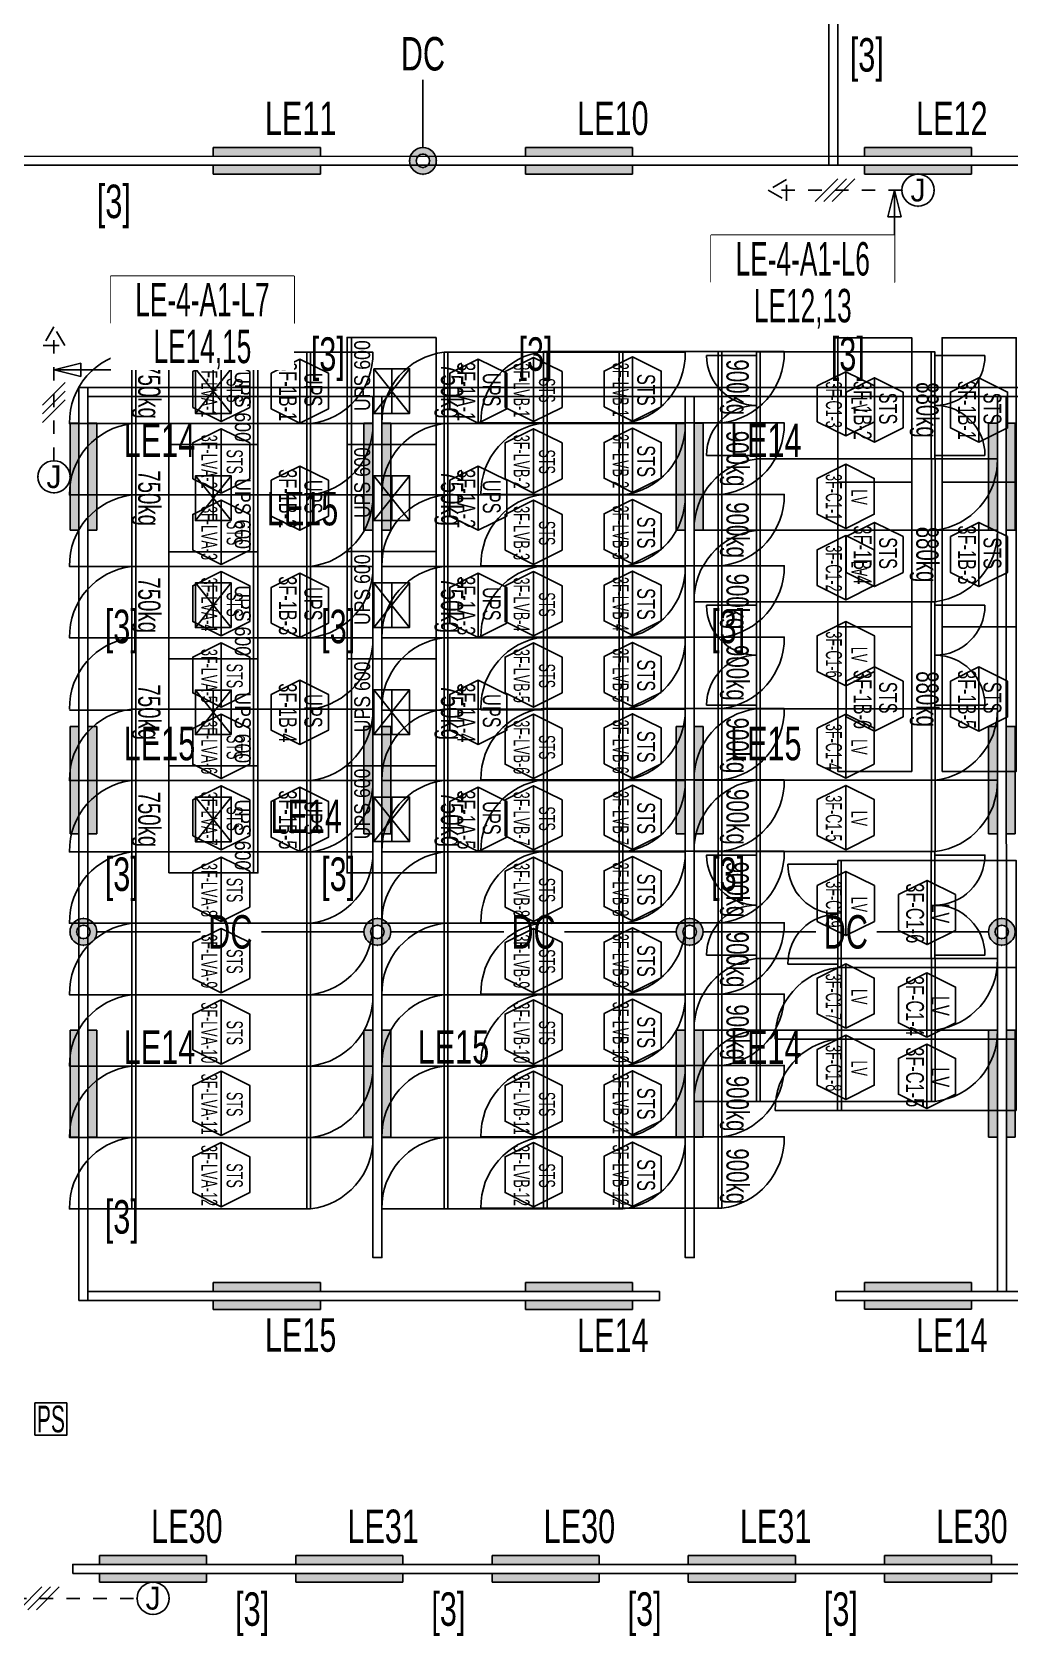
# Model space of a CAD drawing. Header units: millimetres. Extents: x 86947 to 500447, y -530175 to 1059536.
# Drawn here: x 115873 to 126834, y 465074 to 483048 of the extents above; entities that cross this region are included whole.
import ezdxf
from ezdxf.enums import TextEntityAlignment as Align

# ---------------------------------------------------------------- set-up
doc = ezdxf.new("R2010")
doc.units = ezdxf.units.MM
doc.header["$LTSCALE"] = 150
doc.set_wipeout_variables(frame=1)
doc.linetypes.add('D1', pattern=[3, 1, -1, 1])
for name, color, linetype in [('------01 Distribution Panel', 3, 'Continuous'), ('------03 Lighting Fixture', 3, 'Continuous'), ('------04 Lighting Switch', 2, 'Continuous'), ('------04 Number of Strands (가닥수)', 1, 'Continuous'), ('-----20 General Symbol', 3, 'Continuous'), ('-----23 Concealed or Exposed Wire', 4, 'D1'), ('-----25 Emergency Lighting Embeded Wire in Ceiling or Wall', 1, 'Continuous'), ('-----28 Race Way', 1, 'Continuous'), ('-----29 Indicator', 1, 'Continuous'), ('-----33 Equipment', 5, 'Continuous'), ('-----36 Dimension', 1, 'Continuous')]:
    doc.layers.add(name, color=color, linetype=linetype)
doc.styles.add('ELEC', font='Dotum.ttf')

# ---------------------------------------------------------------- blocks, each defined once
blk = doc.blocks.new('D01')
at = {"linetype": 'Continuous'}
blk.add_circle((0, 0), 150, dxfattribs=at)
for p in [(-150, 0), (0, 150), (150, 0), (0, -150)]:
    blk.add_point(p)
blk = doc.blocks.new('E01')
h = blk.add_hatch(color=256)
edge = h.paths.add_edge_path(flags=17)
edge.add_arc((0, 0), 75, 0, 360)
edge = h.paths.add_edge_path()
edge.add_arc((0, 0), 150, 0, 360)
blk.add_blockref('D01', (0, 0))
at = {"xscale": 0.5, "yscale": 0.5, "zscale": 0.5}
blk.add_blockref('D01', (0, 0), dxfattribs=at)
blk = doc.blocks.new('*U16')
blk.add_lwpolyline([(150, 0), (-150, 0), (-150, -300), (150, -300)], close=True)
at = {"style": 'ELEC', "width": 0.6}
blk.add_text('PS', height=250, dxfattribs=at).set_placement((0, -150), align=Align.MIDDLE)
blk = doc.blocks.new('E17')
h = blk.add_hatch(color=256)
h.paths.add_polyline_path([(600, 100), (-600, 100), (-600, 0), (600, 0)])
h.paths.add_polyline_path([(600, -100), (-600, -100), (-600, -200), (600, -200)])
for p, q in [((-600, 100), (600, 100)), ((-600, 100), (-600, 0)), ((600, 100), (600, 0)), ((600, 100), (600, 0)), ((-600, -100), (-600, -200)), ((600, -100), (600, -200)), ((-600, -200), (600, -200))]:
    blk.add_line(p, q)
blk = doc.blocks.new('1234')
at = {"layer": '-----33 Equipment'}
for p, q in [((369334, 656860), (369334, 657660)), ((371254, 656860), (371254, 657660)), ((372835, 656860), (372835, 657660)), ((374755, 656860), (374755, 657660)), ((375734, 657624), (376294, 657624)), ((376334, 657664), (376334, 656464)), ((378252, 657664), (378252, 656464)), ((378854, 657624), (378294, 657624)), ((369334, 656060), (369334, 656860)), ((371254, 656060), (371254, 656860)), ((372835, 656060), (372835, 656860)), ((374755, 656060), (374755, 656860)), ((375734, 656504), (376294, 656504)), ((376335, 655664), (376335, 656464)), ((378255, 655664), (378255, 656464)), ((378854, 656504), (378294, 656504)), ((378995, 656464), (378295, 656464)), ((369334, 655260), (369334, 656060)), ((371254, 655260), (371254, 656060)), ((372835, 655260), (372835, 656060)), ((374755, 655260), (374755, 656060)), ((375593, 655664), (376293, 655664)), ((376335, 654864), (376335, 655664)), ((378255, 654864), (378255, 655664)), ((378995, 655664), (378295, 655664)), ((369334, 654460), (369334, 655260)), ((371254, 654460), (371254, 655260)), ((372835, 654460), (372835, 655260)), ((374755, 654460), (374755, 655260)), ((375593, 654864), (376293, 654864)), ((375734, 654824), (376294, 654824)), ((376334, 654864), (376334, 653664)), ((378252, 654864), (378252, 653664)), ((378854, 654824), (378294, 654824)), ((369334, 653660), (369334, 654460)), ((371254, 653660), (371254, 654460)), ((372835, 653660), (372835, 654460)), ((374755, 653660), (374755, 654460)), ((369334, 652860), (369334, 653660)), ((371254, 652860), (371254, 653660)), ((372835, 652860), (372835, 653660)), ((374755, 652860), (374755, 653660)), ((375734, 653704), (376294, 653704)), ((376335, 652864), (376335, 653664)), ((378255, 652864), (378255, 653664)), ((378854, 653704), (378294, 653704)), ((378995, 653664), (378295, 653664)), ((369334, 652060), (369334, 652860)), ((371254, 652060), (371254, 652860)), ((372835, 652060), (372835, 652860)), ((374755, 652060), (374755, 652860)), ((375593, 652864), (376293, 652864)), ((376335, 652064), (376335, 652864)), ((378255, 652064), (378255, 652864)), ((378995, 652864), (378295, 652864)), ((369334, 651260), (369334, 652060)), ((371254, 651260), (371254, 652060)), ((372835, 651260), (372835, 652060)), ((374755, 651260), (374755, 652060)), ((375593, 652064), (376293, 652064)), ((376334, 652064), (376334, 650864)), ((378252, 652064), (378252, 650864)), ((369334, 650460), (369334, 651260)), ((371254, 650460), (371254, 651260)), ((372835, 650460), (372835, 651260)), ((374755, 650460), (374755, 651260)), ((376335, 650064), (376335, 650864)), ((378255, 650064), (378255, 650864)), ((369334, 649660), (369334, 650460)), ((371254, 649660), (371254, 650460)), ((372835, 649660), (372835, 650460)), ((374755, 649660), (374755, 650460)), ((376335, 649264), (376335, 650064)), ((378255, 649264), (378255, 650064)), ((369334, 648860), (369334, 649660)), ((371254, 648860), (371254, 649660)), ((372835, 648860), (372835, 649660)), ((374755, 648860), (374755, 649660)), ((369334, 648060), (369334, 648860)), ((371254, 648060), (371254, 648860)), ((372835, 648060), (372835, 648860)), ((374755, 648060), (374755, 648860))]:
    blk.add_line(p, q, dxfattribs=at)
at = {"layer": '-----33 Equipment', "elevation": 0}
for points in [[(369292, 657660, 0.385743), (368592, 656860), (369292, 656860)], [(371294, 656860, 0.385743), (371994, 657660), (371294, 657660)], [(372793, 657660, 0.385743), (372093, 656860), (372793, 656860)], [(374795, 656860, 0.385743), (375495, 657660), (374795, 657660)], [(369292, 656860, 0.385743), (368592, 656060), (369292, 656060)], [(371294, 656060, 0.385743), (371994, 656860), (371294, 656860)], [(372793, 656860, 0.385743), (372093, 656060), (372793, 656060)], [(374795, 656060, 0.385743), (375495, 656860), (374795, 656860)], [(369292, 656060, 0.385743), (368592, 655260), (369292, 655260)], [(371294, 655260, 0.385743), (371994, 656060), (371294, 656060)], [(372793, 656060, 0.385743), (372093, 655260), (372793, 655260)], [(374795, 655260, 0.385743), (375495, 656060), (374795, 656060)], [(369292, 655260, 0.385743), (368592, 654460), (369292, 654460)], [(371294, 654460, 0.385743), (371994, 655260), (371294, 655260)], [(372793, 655260, 0.385743), (372093, 654460), (372793, 654460)], [(374795, 654460, 0.385743), (375495, 655260), (374795, 655260)], [(369292, 654460, 0.385743), (368592, 653660)], [(371294, 653660, 0.385743), (371994, 654460), (371294, 654460)], [(372793, 654460, 0.385743), (372093, 653660)], [(374795, 653660, 0.385743), (375495, 654460), (374795, 654460)], [(369292, 653660, 0.385743), (368592, 652860), (369292, 652860)], [(371294, 652860, 0.385743), (371994, 653660), (371294, 653660)], [(372793, 653660, 0.385743), (372093, 652860), (372793, 652860)], [(374795, 652860, 0.385743), (375495, 653660), (374795, 653660)], [(369292, 652860, 0.385743), (368592, 652060), (369292, 652060)], [(371294, 652060, 0.385743), (371994, 652860), (371294, 652860)], [(372793, 652860, 0.385743), (372093, 652060), (372793, 652060)], [(374795, 652060, 0.385743), (375495, 652860), (374795, 652860)], [(369292, 652060, 0.385743), (368592, 651260), (369292, 651260)], [(371294, 651260, 0.385743), (371994, 652060), (371294, 652060)], [(372793, 652060, 0.385743), (372093, 651260), (372793, 651260)], [(374795, 651260, 0.385743), (375495, 652060), (374795, 652060)], [(376294, 652024), (375734, 652024), (375734, 652024, 0.414214), (376294, 651464, 0.414214), (375734, 650904), (376294, 650904)], [(378294, 652024), (378854, 652024, -0.414214), (378294, 651464, -0.414214), (378854, 650904), (378294, 650904)], [(369292, 651260, 0.385743), (368592, 650460), (369292, 650460)], [(371294, 650460, 0.385743), (371994, 651260), (371294, 651260)], [(372793, 651260, 0.385743), (372093, 650460), (372793, 650460)], [(374795, 650460, 0.385743), (375495, 651260), (374795, 651260)], [(376293, 650864, 0.385743), (375593, 650064), (376293, 650064)], [(378295, 650064, 0.385743), (378995, 650864), (378295, 650864)], [(369292, 650460, 0.385743), (368592, 649660), (369292, 649660)], [(371294, 649660, 0.385743), (371994, 650460), (371294, 650460)], [(372793, 650460, 0.385743), (372093, 649660), (372793, 649660)], [(374795, 649660, 0.385743), (375495, 650460), (374795, 650460)], [(376293, 650064, 0.385743), (375593, 649264), (376293, 649264)], [(378295, 649264, 0.385743), (378995, 650064), (378295, 650064)], [(369292, 649660, 0.385743), (368592, 648860), (369292, 648860)], [(371294, 648860, 0.385743), (371994, 649660), (371294, 649660)], [(372793, 649660, 0.385743), (372093, 648860), (372793, 648860)], [(374795, 648860, 0.385743), (375495, 649660), (374795, 649660)], [(369292, 648860, 0.385743), (368592, 648060), (369292, 648060)], [(371294, 648060, 0.385743), (371994, 648860), (371294, 648860)], [(372793, 648860, 0.385743), (372093, 648060), (372793, 648060)], [(374795, 648060, 0.385743), (375495, 648860), (374795, 648860)]]:
    blk.add_lwpolyline(points, format="xyb", dxfattribs=at)
for points in [[(371294, 656860), (371294, 657660), (369292, 657660), (369292, 656860)], [(374795, 656860), (374795, 657660), (372793, 657660), (372793, 656860)], [(376294, 657664), (376294, 656464), (378294, 656464), (378294, 657664)], [(371294, 656060), (371294, 656860), (369292, 656860), (369292, 656060)], [(374795, 656060), (374795, 656860), (372793, 656860), (372793, 656060)], [(378295, 655664), (378295, 656464), (376293, 656464), (376293, 655664)], [(371294, 655260), (371294, 656060), (369292, 656060), (369292, 655260)], [(374795, 655260), (374795, 656060), (372793, 656060), (372793, 655260)], [(378295, 654864), (378295, 655664), (376293, 655664), (376293, 654864)], [(371294, 654460), (371294, 655260), (369292, 655260), (369292, 654460)], [(374795, 654460), (374795, 655260), (372793, 655260), (372793, 654460)], [(376294, 654864), (376294, 653664), (378294, 653664), (378294, 654864)], [(371294, 653660), (371294, 654460), (369292, 654460), (369292, 653660)], [(374795, 653660), (374795, 654460), (372793, 654460), (372793, 653660)], [(371294, 652860), (371294, 653660), (369292, 653660), (369292, 652860)], [(374795, 652860), (374795, 653660), (372793, 653660), (372793, 652860)], [(378295, 652864), (378295, 653664), (376293, 653664), (376293, 652864)], [(371294, 652060), (371294, 652860), (369292, 652860), (369292, 652060)], [(374795, 652060), (374795, 652860), (372793, 652860), (372793, 652060)], [(378295, 652064), (378295, 652864), (376293, 652864), (376293, 652064)], [(371294, 651260), (371294, 652060), (369292, 652060), (369292, 651260)], [(374795, 651260), (374795, 652060), (372793, 652060), (372793, 651260)], [(376294, 652064), (376294, 650864), (378294, 650864), (378294, 652064)], [(371294, 650460), (371294, 651260), (369292, 651260), (369292, 650460)], [(374795, 650460), (374795, 651260), (372793, 651260), (372793, 650460)], [(378295, 650064), (378295, 650864), (376293, 650864), (376293, 650064)], [(371294, 649660), (371294, 650460), (369292, 650460), (369292, 649660)], [(374795, 649660), (374795, 650460), (372793, 650460), (372793, 649660)], [(378295, 649264), (378295, 650064), (376293, 650064), (376293, 649264)], [(371294, 648860), (371294, 649660), (369292, 649660), (369292, 648860)], [(374795, 648860), (374795, 649660), (372793, 649660), (372793, 648860)], [(371294, 648060), (371294, 648860), (369292, 648860), (369292, 648060)], [(374795, 648060), (374795, 648860), (372793, 648860), (372793, 648060)]]:
    blk.add_lwpolyline(points, close=True, dxfattribs=at)
for points in [[(370293, 656882), (370293, 657602), (370613, 657443), (370613, 657042), (370293, 656882), (369973, 657042), (369973, 657443), (370293, 657602)], [(373794, 656882), (373794, 657602), (374114, 657443), (374114, 657042), (373794, 656882), (373474, 657042), (373474, 657443), (373794, 657602)], [(377295, 656722), (377295, 657442), (377615, 657282), (377615, 656881), (377295, 656722), (376975, 656881), (376975, 657282), (377295, 657442)], [(370293, 656082), (370293, 656802), (370613, 656643), (370613, 656242), (370293, 656082), (369973, 656242), (369973, 656643), (370293, 656802)], [(373794, 656082), (373794, 656802), (374114, 656643), (374114, 656242), (373794, 656082), (373474, 656242), (373474, 656643), (373794, 656802)], [(377294, 655685), (377294, 656405), (377614, 656246), (377614, 655845), (377294, 655685), (376974, 655845), (376974, 656246), (377294, 656405)], [(370293, 655282), (370293, 656002), (370613, 655843), (370613, 655442), (370293, 655282), (369973, 655442), (369973, 655843), (370293, 656002)], [(373794, 655282), (373794, 656002), (374114, 655843), (374114, 655442), (373794, 655282), (373474, 655442), (373474, 655843), (373794, 656002)], [(377294, 654885), (377294, 655605), (377614, 655446), (377614, 655045), (377294, 654885), (376974, 655045), (376974, 655446), (377294, 655605)], [(370293, 654482), (370293, 655202), (370613, 655043), (370613, 654642), (370293, 654482), (369973, 654642), (369973, 655043), (370293, 655202)], [(373794, 654482), (373794, 655202), (374114, 655043), (374114, 654642), (373794, 654482), (373474, 654642), (373474, 655043), (373794, 655202)], [(377295, 653922), (377295, 654642), (377615, 654482), (377615, 654081), (377295, 653922), (376975, 654081), (376975, 654482), (377295, 654642)], [(370293, 653682), (370293, 654402), (370613, 654243), (370613, 653842), (370293, 653682), (369973, 653842), (369973, 654243), (370293, 654402)], [(373794, 653682), (373794, 654402), (374114, 654243), (374114, 653842), (373794, 653682), (373474, 653842), (373474, 654243), (373794, 654402)], [(368592, 653647), (369292, 653647)], [(370293, 652882), (370293, 653602), (370613, 653443), (370613, 653042), (370293, 652882), (369973, 653042), (369973, 653443), (370293, 653602)], [(372093, 653647), (372793, 653647)], [(373794, 652882), (373794, 653602), (374114, 653443), (374114, 653042), (373794, 652882), (373474, 653042), (373474, 653443), (373794, 653602)], [(377294, 652885), (377294, 653605), (377614, 653446), (377614, 653045), (377294, 652885), (376974, 653045), (376974, 653446), (377294, 653605)], [(370293, 652082), (370293, 652802), (370613, 652643), (370613, 652242), (370293, 652082), (369973, 652242), (369973, 652643), (370293, 652802)], [(373794, 652082), (373794, 652802), (374114, 652643), (374114, 652242), (373794, 652082), (373474, 652242), (373474, 652643), (373794, 652802)], [(377294, 652085), (377294, 652805), (377614, 652646), (377614, 652245), (377294, 652085), (376974, 652245), (376974, 652646), (377294, 652805)], [(370293, 651282), (370293, 652002), (370613, 651843), (370613, 651442), (370293, 651282), (369973, 651442), (369973, 651843), (370293, 652002)], [(373794, 651282), (373794, 652002), (374114, 651843), (374114, 651442), (373794, 651282), (373474, 651442), (373474, 651843), (373794, 652002)], [(377295, 651122), (377295, 651842), (377615, 651682), (377615, 651281), (377295, 651122), (376975, 651281), (376975, 651682), (377295, 651842)], [(370293, 650482), (370293, 651202), (370613, 651043), (370613, 650642), (370293, 650482), (369973, 650642), (369973, 651043), (370293, 651202)], [(373794, 650482), (373794, 651202), (374114, 651043), (374114, 650642), (373794, 650482), (373474, 650642), (373474, 651043), (373794, 651202)], [(377294, 650085), (377294, 650805), (377614, 650646), (377614, 650245), (377294, 650085), (376974, 650245), (376974, 650646), (377294, 650805)], [(370293, 649682), (370293, 650402), (370613, 650243), (370613, 649842), (370293, 649682), (369973, 649842), (369973, 650243), (370293, 650402)], [(373794, 649682), (373794, 650402), (374114, 650243), (374114, 649842), (373794, 649682), (373474, 649842), (373474, 650243), (373794, 650402)], [(377294, 649285), (377294, 650005), (377614, 649846), (377614, 649445), (377294, 649285), (376974, 649445), (376974, 649846), (377294, 650005)], [(370293, 648882), (370293, 649602), (370613, 649443), (370613, 649042), (370293, 648882), (369973, 649042), (369973, 649443), (370293, 649602)], [(373794, 648882), (373794, 649602), (374114, 649443), (374114, 649042), (373794, 648882), (373474, 649042), (373474, 649443), (373794, 649602)], [(370293, 648082), (370293, 648802), (370613, 648643), (370613, 648242), (370293, 648082), (369973, 648242), (369973, 648643), (370293, 648802)], [(373794, 648082), (373794, 648802), (374114, 648643), (374114, 648242), (373794, 648082), (373474, 648242), (373474, 648643), (373794, 648802)]]:
    blk.add_lwpolyline(points, dxfattribs=at)
at = {"layer": '-----33 Equipment'}
for centre, radius, start, end in [((376294, 657624), 560, 180, 270), ((378294, 657624), 560, 270, 0), ((376294, 656504), 560, 90, 180), ((378294, 656504), 560, 0, 90), ((376384, 655677), 791, 96.6265, 181.0016), ((378203, 656450), 791, 276.6265, 1.0016), ((376384, 654877), 791, 96.6265, 181.0016), ((378203, 655650), 791, 276.6265, 1.0016), ((376294, 654824), 560, 180, 270), ((378294, 654824), 560, 270, 0), ((376294, 653704), 560, 90, 180), ((378294, 653704), 560, 0, 90), ((376384, 652877), 791, 96.6265, 181.0016), ((378203, 653650), 791, 276.6265, 1.0016), ((376384, 652077), 791, 96.6265, 181.0016), ((378203, 652850), 791, 276.6265, 1.0016)]:
    blk.add_arc(centre, radius, start, end, dxfattribs=at)
at = {"layer": '-----33 Equipment', "style": 'ELEC', "width": 0.6}
for s, p in [('3F-LVA-1', (370159, 657233, 0)), ('3F-LVB-1', (373660, 657233, 0)), ('STS', (370444, 657233, 0)), ('STS', (373945, 657233, 0)), ('3F-C1-3', (377161, 657072, 0)), ('LV', (377446, 657072, 0)), ('3F-LVA-2', (370159, 656433, 0)), ('3F-LVB-2', (373660, 656433, 0)), ('STS', (370444, 656433, 0)), ('STS', (373945, 656433, 0)), ('3F-C1-1', (377160, 656036, 0)), ('LV', (377445, 656036, 0)), ('3F-LVA-3', (370159, 655633, 0)), ('3F-LVB-3', (373660, 655633, 0)), ('STS', (370444, 655633, 0)), ('STS', (373945, 655633, 0)), ('3F-C1-2', (377160, 655236, 0)), ('LV', (377445, 655236, 0)), ('3F-LVA-4', (370159, 654833, 0)), ('3F-LVB-4', (373660, 654833, 0)), ('STS', (370444, 654833, 0)), ('STS', (373945, 654833, 0)), ('3F-C1-6', (377161, 654272, 0)), ('3F-LVA-5', (370159, 654033, 0)), ('3F-LVB-5', (373660, 654033, 0)), ('LV', (377446, 654272, 0)), ('STS', (370444, 654033, 0)), ('STS', (373945, 654033, 0)), ('3F-LVA-6', (370159, 653233, 0)), ('STS', (370444, 653233, 0)), ('3F-LVB-6', (373660, 653233, 0)), ('STS', (373945, 653233, 0)), ('3F-C1-4', (377160, 653236, 0)), ('LV', (377445, 653236, 0)), ('3F-LVA-7', (370159, 652433, 0)), ('3F-LVB-7', (373660, 652433, 0)), ('3F-C1-5', (377160, 652436, 0)), ('STS', (370444, 652433, 0)), ('STS', (373945, 652433, 0)), ('LV', (377445, 652436, 0)), ('3F-LVA-8', (370159, 651633, 0)), ('3F-LVB-8', (373660, 651633, 0)), ('STS', (370444, 651633, 0)), ('STS', (373945, 651633, 0)), ('3F-C1-9', (377161, 651472, 0)), ('LV', (377446, 651472, 0)), ('3F-LVA-9', (370159, 650833, 0)), ('3F-LVB-9', (373660, 650833, 0)), ('STS', (370444, 650833, 0)), ('STS', (373945, 650833, 0)), ('3F-C1-7', (377160, 650436, 0)), ('LV', (377445, 650436, 0)), ('3F-LVA-10', (370159, 650033, 0)), ('3F-LVB-10', (373660, 650033, 0)), ('STS', (370444, 650033, 0)), ('STS', (373945, 650033, 0)), ('3F-C1-8', (377160, 649636, 0)), ('LV', (377445, 649636, 0)), ('3F-LVA-11', (370159, 649233, 0)), ('3F-LVB-11', (373660, 649233, 0)), ('STS', (370444, 649233, 0)), ('STS', (373945, 649233, 0)), ('3F-LVA-12', (370159, 648433, 0)), ('3F-LVB-12', (373660, 648433, 0)), ('STS', (370444, 648433, 0)), ('STS', (373945, 648433, 0))]:
    blk.add_text(s, height=180, rotation=270, dxfattribs=at).set_placement(p, align=Align.MIDDLE_CENTER)
blk = doc.blocks.new('O04')
blk.add_circle((0, 0), 150)
for p in [(0, 150), (-150, 0), (150, 0), (0, -150)]:
    blk.add_point(p)
at = {"style": 'ELEC'}
blk.add_text('J', height=214, dxfattribs=at).set_placement((0, 0), align=Align.MIDDLE)
blk = doc.blocks.new('O07')
blk.add_lwpolyline([(0, -100), (173, 0), (0, 100)], close=True)
blk = doc.blocks.new('*U45')
at = {"color": 0}
for p, q in [((-186, -106), (26, 106)), ((-106, -106), (106, 106)), ((-26, -106), (186, 106))]:
    blk.add_line(p, q, dxfattribs=at)
blk = doc.blocks.new('UPS 600kV')
at = {"layer": '-----33 Equipment'}
for p, q in [((800, 850), (-402, 850)), ((-52, 199), (448, 601)), ((448, 199), (-52, 601)), ((-52, 400), (448, 400))]:
    blk.add_line(p, q, dxfattribs=at)
for points in [[(798, -100), (-402, -100), (-402, 900), (798, 900)], [(448, 601), (448, 199), (-52, 199), (-52, 601)]]:
    blk.add_lwpolyline(points, close=True, dxfattribs=at)
at = {"layer": '-----33 Equipment', "style": 'ELEC', "width": 0.85}
blk.add_text('UPS 600', height=178.2, dxfattribs=at).set_placement((-26, 731), align=Align.MIDDLE_LEFT)
blk = doc.blocks.new('STS-R')
blk.add_lwpolyline([(886994, -128588), (888614, -128588), (888614, -129418), (886994, -129418), (886994, -128588)])
blk = doc.blocks.new('전기실 장비배치')
at = {"layer": '-----33 Equipment'}
for p, q in [((121646, 478667, 0), (121646, 479467, 0)), ((123564, 478667, 0), (123564, 479467, 0)), ((121646, 477867, 0), (121646, 478667, 0)), ((123564, 477867, 0), (123564, 478667, 0)), ((121646, 477067, 0), (121646, 477867, 0)), ((123564, 477067, 0), (123564, 477867, 0)), ((121646, 476267, 0), (121646, 477067, 0)), ((123564, 476267, 0), (123564, 477067, 0)), ((121646, 475467, 0), (121646, 476267, 0)), ((123564, 475467, 0), (123564, 476267, 0)), ((121646, 474667, 0), (121646, 475467, 0)), ((123564, 474667, 0), (123564, 475467, 0)), ((121646, 473867, 0), (121646, 474667, 0)), ((123564, 473867, 0), (123564, 474667, 0)), ((121646, 473067, 0), (121646, 473867, 0)), ((123564, 473067, 0), (123564, 473867, 0)), ((124344, 473723, 0), (124904, 473723, 0)), ((124944, 473763, 0), (124944, 472563, 0)), ((121646, 472267, 0), (121646, 473067, 0)), ((123564, 472267, 0), (123564, 473067, 0)), ((124344, 472603, 0), (124904, 472603, 0)), ((124945, 471763, 0), (124945, 472563, 0)), ((121646, 471467, 0), (121646, 472267, 0)), ((123564, 471467, 0), (123564, 472267, 0)), ((124203, 471763, 0), (124903, 471763, 0)), ((124945, 470963, 0), (124945, 471763, 0)), ((121646, 470667, 0), (121646, 471467, 0)), ((123564, 470667, 0), (123564, 471467, 0)), ((124203, 470963, 0), (124903, 470963, 0)), ((121646, 469867, 0), (121646, 470667, 0)), ((123564, 469867, 0), (123564, 470667, 0))]:
    blk.add_line(p, q, dxfattribs=at)
at = {"layer": '-----33 Equipment', "elevation": 0}
for points in [[(118874, 479384), (118874, 478664), (118554, 478824), (118554, 479225), (118874, 479384), (119194, 479225), (119194, 478824), (118874, 478664)], [(120874, 479384), (120874, 478664), (120554, 478824), (120554, 479225), (120874, 479384), (121194, 479225), (121194, 478824), (120874, 478664)], [(122605, 478688), (122605, 479408), (122925, 479249), (122925, 478848), (122605, 478688), (122285, 478848), (122285, 479249), (122605, 479408)], [(125317, 479173), (125317, 478453), (124997, 478612), (124997, 479013), (125317, 479173), (125637, 479013), (125637, 478612), (125317, 478453)], [(126487, 479173), (126487, 478453), (126167, 478612), (126167, 479013), (126487, 479173), (126807, 479013), (126807, 478612), (126487, 478453)], [(122605, 477888), (122605, 478608), (122925, 478449), (122925, 478048), (122605, 477888), (122285, 478048), (122285, 478449), (122605, 478608)], [(118874, 478184), (118874, 477464), (118554, 477624), (118554, 478025), (118874, 478184), (119194, 478025), (119194, 477624), (118874, 477464)], [(120874, 478184), (120874, 477464), (120554, 477624), (120554, 478025), (120874, 478184), (121194, 478025), (121194, 477624), (120874, 477464)], [(122605, 477088), (122605, 477808), (122925, 477649), (122925, 477248), (122605, 477088), (122285, 477248), (122285, 477649), (122605, 477808)], [(125317, 477553), (125317, 476833), (124997, 476992), (124997, 477393), (125317, 477553), (125637, 477393), (125637, 476992), (125317, 476833)], [(126487, 477553), (126487, 476833), (126167, 476992), (126167, 477393), (126487, 477553), (126807, 477393), (126807, 476992), (126487, 476833)], [(118874, 476984), (118874, 476264), (118554, 476424), (118554, 476825), (118874, 476984), (119194, 476825), (119194, 476424), (118874, 476264)], [(120874, 476984), (120874, 476264), (120554, 476424), (120554, 476825), (120874, 476984), (121194, 476825), (121194, 476424), (120874, 476264)], [(122605, 476288), (122605, 477008), (122925, 476849), (122925, 476448), (122605, 476288), (122285, 476448), (122285, 476849), (122605, 477008)], [(122605, 475488), (122605, 476208), (122925, 476049), (122925, 475648), (122605, 475488), (122285, 475648), (122285, 476049), (122605, 476208)], [(118874, 475784), (118874, 475064), (118554, 475224), (118554, 475625), (118874, 475784), (119194, 475625), (119194, 475224), (118874, 475064)], [(120874, 475784), (120874, 475064), (120554, 475224), (120554, 475625), (120874, 475784), (121194, 475625), (121194, 475224), (120874, 475064)], [(125317, 475933), (125317, 475213), (124997, 475372), (124997, 475773), (125317, 475933), (125637, 475773), (125637, 475372), (125317, 475213)], [(126487, 475933), (126487, 475213), (126167, 475372), (126167, 475773), (126487, 475933), (126807, 475773), (126807, 475372), (126487, 475213)], [(120904, 475453), (121604, 475453)], [(122605, 474688), (122605, 475408), (122925, 475249), (122925, 474848), (122605, 474688), (122285, 474848), (122285, 475249), (122605, 475408)], [(118874, 474584), (118874, 473864), (118554, 474024), (118554, 474425), (118874, 474584), (119194, 474425), (119194, 474024), (118874, 473864)], [(120874, 474584), (120874, 473864), (120554, 474024), (120554, 474425), (120874, 474584), (121194, 474425), (121194, 474024), (120874, 473864)], [(122605, 473888), (122605, 474608), (122925, 474449), (122925, 474048), (122605, 473888), (122285, 474048), (122285, 474449), (122605, 474608)], [(122605, 473088), (122605, 473808), (122925, 473649), (122925, 473248), (122605, 473088), (122285, 473248), (122285, 473649), (122605, 473808)], [(125905, 472821), (125905, 473541), (126225, 473381), (126225, 472980), (125905, 472821), (125585, 472980), (125585, 473381), (125905, 473541)], [(122605, 472288), (122605, 473008), (122925, 472849), (122925, 472448), (122605, 472288), (122285, 472448), (122285, 472849), (122605, 473008)], [(125904, 471784), (125904, 472504), (126224, 472345), (126224, 471944), (125904, 471784), (125584, 471944), (125584, 472345), (125904, 472504)], [(122605, 471488), (122605, 472208), (122925, 472049), (122925, 471648), (122605, 471488), (122285, 471648), (122285, 472049), (122605, 472208)], [(125904, 470984), (125904, 471704), (126224, 471545), (126224, 471144), (125904, 470984), (125584, 471144), (125584, 471545), (125904, 471704)], [(122605, 470688), (122605, 471408), (122925, 471249), (122925, 470848), (122605, 470688), (122285, 470848), (122285, 471249), (122605, 471408)], [(122605, 469888), (122605, 470608), (122925, 470449), (122925, 470048), (122605, 469888), (122285, 470048), (122285, 470449), (122605, 470608)]]:
    blk.add_lwpolyline(points, dxfattribs=at)
for points in [[(121604, 479467, 0.385743), (120904, 478667), (121604, 478667)], [(123604, 478667, 0.385743), (124304, 479467), (123604, 479467)], [(121604, 478667, 0.385743), (120904, 477867), (121604, 477867)], [(123604, 477867, 0.385743), (124304, 478667), (123604, 478667)], [(121604, 477867, 0.385743), (120904, 477067), (121604, 477067)], [(123604, 477067, 0.385743), (124304, 477867), (123604, 477867)], [(121604, 477067, 0.385743), (120904, 476267), (121604, 476267)], [(123604, 476267, 0.385743), (124304, 477067), (123604, 477067)], [(121604, 476267, 0.385743), (120904, 475467)], [(123604, 475467, 0.385743), (124304, 476267), (123604, 476267)], [(121604, 475467, 0.385743), (120904, 474667), (121604, 474667)], [(123604, 474667, 0.385743), (124304, 475467), (123604, 475467)], [(121604, 474667, 0.385743), (120904, 473867), (121604, 473867)], [(123604, 473867, 0.385743), (124304, 474667), (123604, 474667)], [(121604, 473867, 0.385743), (120904, 473067), (121604, 473067)], [(123604, 473067, 0.385743), (124304, 473867), (123604, 473867)], [(121604, 473067, 0.385743), (120904, 472267), (121604, 472267)], [(123604, 472267, 0.385743), (124304, 473067), (123604, 473067)], [(121604, 472267, 0.385743), (120904, 471467), (121604, 471467)], [(123604, 471467, 0.385743), (124304, 472267), (123604, 472267)], [(121604, 471467, 0.385743), (120904, 470667), (121604, 470667)], [(123604, 470667, 0.385743), (124304, 471467), (123604, 471467)], [(121604, 470667, 0.385743), (120904, 469867), (121604, 469867)], [(123604, 469867, 0.385743), (124304, 470667), (123604, 470667)]]:
    blk.add_lwpolyline(points, format="xyb", dxfattribs=at)
for points in [[(123604, 478667), (123604, 479467), (121604, 479467), (121604, 478667)], [(123604, 477867), (123604, 478667), (121604, 478667), (121604, 477867)], [(123604, 477067), (123604, 477867), (121604, 477867), (121604, 477067)], [(123604, 476267), (123604, 477067), (121604, 477067), (121604, 476267)], [(123604, 475467), (123604, 476267), (121604, 476267), (121604, 475467)], [(123604, 474667), (123604, 475467), (121604, 475467), (121604, 474667)], [(123604, 473867), (123604, 474667), (121604, 474667), (121604, 473867)], [(123604, 473067), (123604, 473867), (121604, 473867), (121604, 473067)], [(124904, 473763), (124904, 472563), (126904, 472563), (126904, 473763)], [(123604, 472267), (123604, 473067), (121604, 473067), (121604, 472267)], [(126905, 471763), (126905, 472563), (124903, 472563), (124903, 471763)], [(123604, 471467), (123604, 472267), (121604, 472267), (121604, 471467)], [(126905, 470963), (126905, 471763), (124903, 471763), (124903, 470963)], [(123604, 470667), (123604, 471467), (121604, 471467), (121604, 470667)], [(123604, 469867), (123604, 470667), (121604, 470667), (121604, 469867)]]:
    blk.add_lwpolyline(points, close=True, dxfattribs=at)
at = {"layer": '-----33 Equipment'}
for centre, radius, start, end in [((124904, 473723, 0), 560, 180, 270), ((124904, 472603, 0), 560, 90, 180), ((124994, 471776, 0), 791, 96.6265, 181.0016), ((124994, 470976, 0), 791, 96.6265, 181.0016)]:
    blk.add_arc(centre, radius, start, end, dxfattribs=at)
for name, p, rotation in [('UPS 600kV', (117504, 479222, 0), 270), ('UPS 600kV', (120304, 478827, 0), 89.99999999999999), ('STS-R', (-3684, -408991, 0), 90.00000000000001), ('STS-R', (-2514, -408991, 0), 90.00000000000001), ('UPS 600kV', (117504, 478022, 0), 270), ('UPS 600kV', (120304, 477627, 0), 89.99999999999999), ('STS-R', (-3684, -410611, 0), 90.00000000000001), ('STS-R', (-2514, -410611, 0), 90.00000000000001), ('UPS 600kV', (117504, 476822, 0), 270), ('UPS 600kV', (120304, 476427, 0), 89.99999999999999), ('STS-R', (-3684, -412231, 0), 90.00000000000001), ('STS-R', (-2514, -412231, 0), 90.00000000000001), ('UPS 600kV', (117504, 475622, 0), 270), ('UPS 600kV', (120304, 475227, 0), 89.99999999999999), ('UPS 600kV', (117504, 474422, 0), 270), ('UPS 600kV', (120304, 474027, 0), 89.99999999999999)]:
    blk.add_blockref(name, p, dxfattribs=dict(at, rotation=rotation))
at = {"layer": '-----33 Equipment', "style": 'ELEC', "width": 0.7}
for s, p in [('750kg', (117156, 479025, 0)), ('750kg', (120550, 479025, 0)), ('900kg', (123750, 479067, 0)), ('880kg', (125878, 478813, 0)), ('900kg', (123750, 478267, 0)), ('750kg', (117156, 477825, 0)), ('750kg', (120550, 477825, 0)), ('900kg', (123750, 477467, 0)), ('880kg', (125878, 477193, 0)), ('750kg', (117156, 476625, 0)), ('750kg', (120550, 476625, 0)), ('900kg', (123750, 476667, 0)), ('900kg', (123750, 475867, 0)), ('880kg', (125878, 475573, 0)), ('750kg', (117156, 475425, 0)), ('750kg', (120550, 475425, 0)), ('900kg', (123750, 475053, 0)), ('750kg', (117156, 474225, 0)), ('750kg', (120550, 474225, 0)), ('900kg', (123750, 474253, 0)), ('900kg', (123750, 473439, 0)), ('900kg', (123750, 472653, 0)), ('900kg', (123750, 471839, 0)), ('900kg', (123750, 471039, 0)), ('900kg', (123750, 470225, 0))]:
    blk.add_text(s, height=250, rotation=270, dxfattribs=at).set_placement(p, align=Align.MIDDLE)
at = {"layer": '-----33 Equipment', "style": 'ELEC'}
for s, height, width, p in [('3F-1B-1', 200, 0.7, (118740, 479019, 0)), ('UPS', 200, 0.7, (119025, 479041, 0)), ('3F-1A-1', 200, 0.7, (120740, 479019, 0)), ('UPS', 200, 0.7, (121025, 479041, 0)), ('3F-LVB-1', 180, 0.6, (122471, 479039, 0)), ('STS', 200, 0.7, (122756, 479039, 0)), ('3F-1B-2', 200, 0.7, (125183, 478808, 0)), ('3F-1B-1', 200, 0.7, (126353, 478808, 0)), ('STS', 200, 0.7, (125468, 478829, 0)), ('STS', 200, 0.7, (126638, 478829, 0)), ('3F-LVB-2', 180, 0.6, (122471, 478239, 0)), ('STS', 200, 0.7, (122756, 478239, 0)), ('3F-1B-2', 200, 0.7, (118740, 477819, 0)), ('3F-1A-2', 200, 0.7, (120740, 477819, 0)), ('UPS', 200, 0.7, (119025, 477841, 0)), ('UPS', 200, 0.7, (121025, 477841, 0)), ('3F-LVB-3', 180, 0.6, (122471, 477439, 0)), ('STS', 200, 0.7, (122756, 477439, 0)), ('3F-1B-4', 200, 0.7, (125183, 477188, 0)), ('3F-1B-3', 200, 0.7, (126353, 477188, 0)), ('STS', 200, 0.7, (125468, 477209, 0)), ('STS', 200, 0.7, (126638, 477209, 0)), ('3F-1B-3', 200, 0.7, (118740, 476619, 0)), ('3F-1A-3', 200, 0.7, (120740, 476619, 0)), ('3F-LVB-4', 180, 0.6, (122471, 476639, 0)), ('UPS', 200, 0.7, (119025, 476641, 0)), ('UPS', 200, 0.7, (121025, 476641, 0)), ('STS', 200, 0.7, (122756, 476639, 0)), ('3F-LVB-5', 180, 0.6, (122471, 475839, 0)), ('STS', 200, 0.7, (122756, 475839, 0)), ('3F-1B-6', 200, 0.7, (125183, 475568, 0)), ('3F-1B-5', 200, 0.7, (126353, 475568, 0)), ('3F-1B-4', 200, 0.7, (118740, 475419, 0)), ('UPS', 200, 0.7, (119025, 475441, 0)), ('3F-1A-4', 200, 0.7, (120740, 475419, 0)), ('UPS', 200, 0.7, (121025, 475441, 0)), ('STS', 200, 0.7, (125468, 475589, 0)), ('STS', 200, 0.7, (126638, 475589, 0)), ('3F-LVB-6', 180, 0.6, (122471, 475039, 0)), ('STS', 200, 0.7, (122756, 475039, 0)), ('3F-1B-5', 200, 0.7, (118740, 474219, 0)), ('3F-1A-5', 200, 0.7, (120740, 474219, 0)), ('3F-LVB-7', 180, 0.6, (122471, 474239, 0)), ('UPS', 200, 0.7, (119025, 474241, 0)), ('UPS', 200, 0.7, (121025, 474241, 0)), ('STS', 200, 0.7, (122756, 474239, 0)), ('3F-LVB-8', 180, 0.6, (122471, 473439, 0)), ('STS', 200, 0.7, (122756, 473439, 0)), ('3F-C1-6', 200, 0.7, (125771, 473172, 0)), ('LV', 200, 0.7, (126056, 473172, 0)), ('3F-LVB-9', 180, 0.6, (122471, 472639, 0)), ('STS', 200, 0.7, (122756, 472639, 0)), ('3F-C1-4', 200, 0.7, (125770, 472135, 0)), ('LV', 200, 0.7, (126055, 472135, 0)), ('3F-LVB-10', 180, 0.6, (122471, 471839, 0)), ('STS', 200, 0.7, (122756, 471839, 0)), ('3F-C1-5', 200, 0.7, (125770, 471335, 0)), ('3F-LVB-11', 180, 0.6, (122471, 471039, 0)), ('LV', 200, 0.7, (126055, 471335, 0)), ('STS', 200, 0.7, (122756, 471039, 0)), ('3F-LVB-12', 180, 0.6, (122471, 470239, 0)), ('STS', 200, 0.7, (122756, 470239, 0))]:
    blk.add_text(s, height=height, rotation=270, dxfattribs=dict(at, width=width)).set_placement(p, align=Align.MIDDLE_CENTER)

msp = doc.modelspace()

# ---------------------------------------------------------------- linework, layer by layer
at = {"layer": '------01 Distribution Panel', "color": 1}
for points in [[(123485, 480245), (125540, 480245), (125540, 480770), (123485, 480770)], [(116754, 479787), (118809, 479787), (118809, 480312), (116754, 480312)]]:
    msp.add_lwpolyline(points, close=True, dxfattribs=at)
at = {"layer": '-----23 Concealed or Exposed Wire'}
for points in [[(125624, 481276), (124124, 481276)], [(116118, 478244), (116118, 479744)], [(114759, 465495), (117049, 465495)]]:
    msp.add_lwpolyline(points, dxfattribs=at)
at = {"layer": '-----25 Emergency Lighting Embeded Wire in Ceiling or Wall'}
for p, q in [((120254, 482514), (120254, 481755)), ((116598, 472964), (117762, 472964)), ((118443, 472964), (119593, 472964)), ((119893, 472964), (121160, 472964)), ((121841, 472964), (123094, 472964)), ((123394, 472964), (124660, 472964)), ((125341, 472964), (126593, 472964))]:
    msp.add_line(p, q, dxfattribs=at)
at = {"layer": '-----28 Race Way'}
msp.add_lwpolyline([(124804, 484056), (124904, 484056), (124904, 481556), (124804, 481556)], close=True, dxfattribs=at)
at = {"layer": '-----28 Race Way', "elevation": 0}
for points in [[(133704, 481656), (133704, 481556), (103304, 481555), (103304, 481655)], [(116398, 479064), (116498, 479064), (116498, 468833), (116398, 468833)], [(116498, 478964), (116498, 479064), (134204, 479065), (134204, 478965)], [(119693, 478965), (119793, 478965), (119794, 469314), (119694, 469314)], [(123194, 478965), (123294, 478965), (123295, 469314), (123195, 469314)], [(126693, 478965), (126793, 478965), (126794, 468934), (126694, 468934)], [(122904, 468933), (122904, 468833), (116498, 468833), (116498, 468933)], [(133704, 468934), (133704, 468834), (124883, 468834), (124883, 468934)], [(116329, 465775), (134229, 465775), (134229, 465875), (116329, 465875)]]:
    msp.add_lwpolyline(points, close=True, dxfattribs=at)
at = {"layer": '-----29 Indicator', "color": 1}
for p, q in [((125540, 481276), (125465, 480976)), ((125615, 480976), (125540, 481276)), ((125465, 480976), (125615, 480976)), ((116419, 479337), (116119, 479262)), ((116119, 479262), (116419, 479187)), ((116419, 479187), (116419, 479337))]:
    msp.add_line(p, q, dxfattribs=at)

# ---------------------------------------------------------------- block references
at = {"layer": '------03 Lighting Fixture', "color": 3, "xscale": -1}
for p, rotation in [((118504, 481555), 180), ((122004, 481555), 180), ((125804, 481556), 180), ((116398, 478064), 90), ((119693, 478064), 90), ((123194, 478064), 90), ((126693, 478064), 90), ((116398, 474664), 90), ((119693, 474664), 90), ((123194, 474664), 90), ((126693, 474664), 90), ((116398, 471264), 90), ((119693, 471264), 90), ((123194, 471264), 90), ((126693, 471264), 90), ((118504, 468833), 180), ((122004, 468833), 180), ((125804, 468834), 180), ((117229, 465775), 180), ((119429, 465775), 180), ((121629, 465775), 180), ((123829, 465775), 180), ((126029, 465775), 180)]:
    msp.add_blockref('E17', p, dxfattribs=dict(at, rotation=rotation))
at = {"layer": '------03 Lighting Fixture'}
for p in [(120254, 481605), (116448, 472964), (119743, 472964), (123244, 472964), (126743, 472964)]:
    msp.add_blockref('E01', p, dxfattribs=at)
at = {"layer": '------04 Lighting Switch', "xscale": 1.2, "yscale": 1.2, "zscale": 1.2}
msp.add_blockref('*U16', (116084, 467685), dxfattribs=at)
at = {"layer": '------04 Number of Strands (가닥수)', "xscale": 1.2, "yscale": 1.2, "zscale": 1.2}
for p in [(124874, 481276), (115952, 465495)]:
    msp.add_blockref('*U45', p, dxfattribs=at)
at = {"layer": '------04 Number of Strands (가닥수)', "xscale": -1.2, "yscale": 1.2, "zscale": 1.2, "rotation": 90}
msp.add_blockref('*U45', (116118, 478896), dxfattribs=at)
at = {"layer": '-----20 General Symbol', "xscale": 1.2, "yscale": 1.2, "zscale": 1.2}
for p in [(125804, 481276), (116118, 478064), (117229, 465495)]:
    msp.add_blockref('O04', p, dxfattribs=at)
at = {"layer": '-----23 Concealed or Exposed Wire', "xscale": 1.199999999953434, "yscale": 1.199999999953434, "zscale": 1.199999999953434}
for p, rotation in [((124331, 481276), 180), ((116118, 479536), 89.99999999999999)]:
    msp.add_blockref('O07', p, dxfattribs=dict(at, rotation=rotation))
at = {"layer": '-----33 Equipment'}
msp.add_blockref('1234', (-252300, -178200), dxfattribs=at)
at = {"layer": '-----36 Dimension'}
msp.add_blockref('전기실 장비배치', (0, 0), dxfattribs=at)

# ---------------------------------------------------------------- texts
at = {"layer": '------04 Lighting Switch', "style": 'ELEC', "width": 0.7}
for s, p in [('LE11', (118883, 482082)), ('LE10', (122383, 482082)), ('LE12', (126183, 482083)), ('LE14', (117301, 478472)), ('LE14', (124097, 478472)), ('LE15', (118904, 477704)), ('LE15', (117301, 475072)), ('LE15', (124097, 475072)), ('LE14', (118945, 474259)), ('LE14', (117301, 471672)), ('LE15', (120596, 471672)), ('LE14', (124097, 471672)), ('LE15', (118883, 468443)), ('LE14', (122383, 468443)), ('LE14', (126183, 468444)), ('LE30', (117608, 466302)), ('LE31', (119808, 466302)), ('LE30', (122008, 466302)), ('LE31', (124208, 466302)), ('LE30', (126408, 466302))]:
    msp.add_text(s, height=375, dxfattribs=at).set_placement(p, align=Align.MIDDLE)
at = {"layer": '-----25 Emergency Lighting Embeded Wire in Ceiling or Wall', "style": 'ELEC', "width": 0.7}
for p in [(120254, 482805), (118095, 472964), (121494, 472964), (124994, 472964)]:
    msp.add_text('DC', height=375, dxfattribs=at).set_placement(p, align=Align.MIDDLE)
at = {"layer": '-----28 Race Way', "style": 'ELEC', "width": 0.7}
for p in [(125229, 482746), (116789, 481104), (119188, 479393), (121516, 479393), (116878, 476340), (119304, 476340), (123675, 476340), (116878, 473564), (119304, 473564), (123675, 473564), (116878, 469723), (118339, 465328), (120539, 465328), (122739, 465328), (124939, 465328)]:
    msp.add_text('[3]', height=375, dxfattribs=at).set_placement(p, align=Align.MIDDLE)

# ---------------------------------------------------------------- next in the draw order: wipeouts: each hides what was drawn before it
at = {"color": 1}
for points in [[(123485, 480245), (125540, 480245), (125540, 480770), (123485, 480770)], [(116754, 479787), (118809, 479787), (118809, 480312), (116754, 480312)]]:
    msp.add_wipeout(points, dxfattribs=at)

# ---------------------------------------------------------------- next in the draw order: linework, layer by layer
at = {"layer": '-----29 Indicator'}
msp.add_line((125540, 481276), (125540, 480770), dxfattribs=at)

# ---------------------------------------------------------------- next in the draw order: wipeouts: each hides what was drawn before it
at = {"color": 1}
for points in [[(123485, 479720), (125540, 479720), (125540, 480245), (123485, 480245)], [(116754, 479262), (118809, 479262), (118809, 479787), (116754, 479787)]]:
    msp.add_wipeout(points, dxfattribs=at)

# ---------------------------------------------------------------- next in the draw order: linework, layer by layer
at = {"layer": '-----29 Indicator'}
msp.add_line((116119, 479262), (116754, 479262), dxfattribs=at)

# ---------------------------------------------------------------- next in the draw order: texts
at = {"layer": '-----28 Race Way', "style": 'ELEC', "width": 0.7}
msp.add_text('[3]', height=375, dxfattribs=at).set_placement((125017, 479393), align=Align.MIDDLE)
at = {"style": 'ELEC', "width": 0.6}
for s, p in [('LE-4-A1-L6', (124512, 480507)), ('LE-4-A1-L7', (117782, 480050)), ('LE12,13', (124512, 479982)), ('LE14,15', (117782, 479525))]:
    msp.add_text(s, height=375, dxfattribs=at).set_placement(p, align=Align.MIDDLE_CENTER)

doc.saveas('drawing.dxf')
